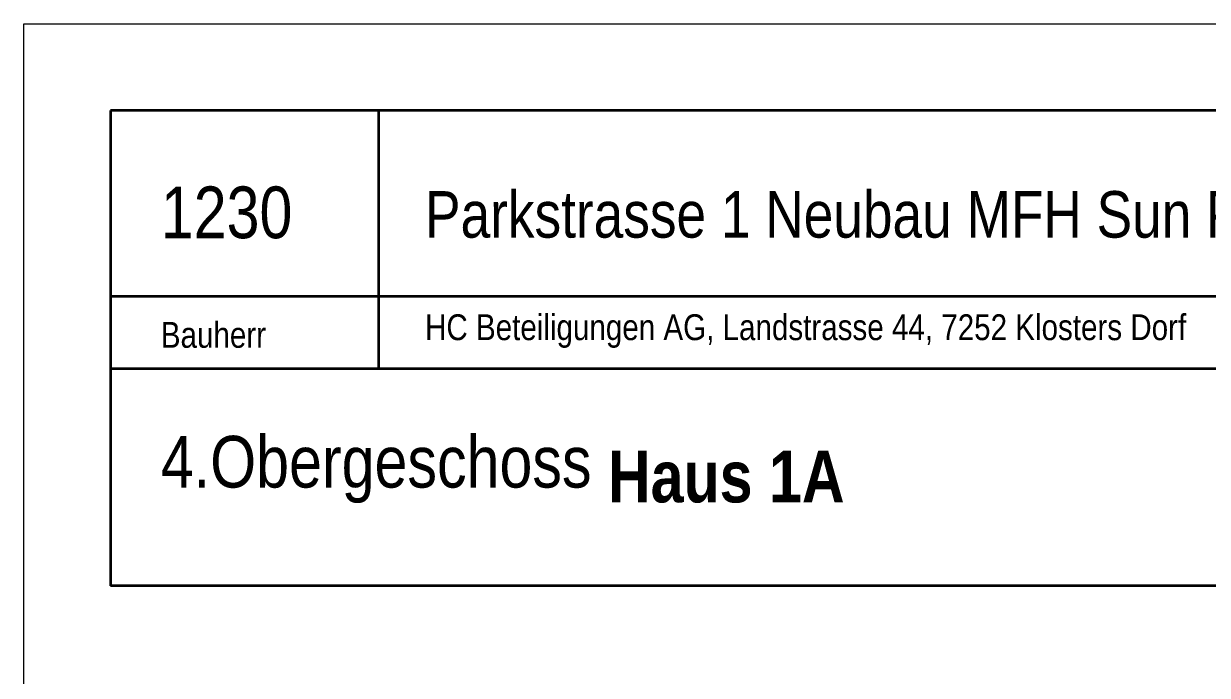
# Model space of a CAD drawing. Header units: metres. Extents: x 0.003 to 0.843, y 0.003 to 0.597.
# Drawn here: x 0.003 to 0.1176, y 0.5339 to 0.597 of the extents above; entities that cross this region are included whole.
import ezdxf

# ---------------------------------------------------------------- set-up
doc = ezdxf.new("R2010")
doc.units = ezdxf.units.M
doc.linetypes.add('AUSGEZOGEN', pattern=[0])
doc.layers.add('Plankopf', color=7, linetype='AUSGEZOGEN', lineweight=13)
doc.styles.add('ARIALNARROW', font='ARIALN.TTF')

msp = doc.modelspace()

# ---------------------------------------------------------------- linework, layer by layer
at = {"layer": 'Plankopf', "color": 7, "linetype": 'AUSGEZOGEN', "lineweight": 13}
for p, q in [((0.003, 0.003), (0.003, 0.597)), ((0.003, 0.597), (0.843, 0.597))]:
    msp.add_line(p, q, dxfattribs=at)
at = {"layer": 'Plankopf', "color": 7, "linetype": 'AUSGEZOGEN', "lineweight": 35}
for p, q in [((0.2044, 0.5886), (0.0114, 0.5886)), ((0.0114, 0.5886), (0.0114, 0.5426)), ((0.0374, 0.5636), (0.0374, 0.5886)), ((0.2044, 0.5706), (0.0114, 0.5706)), ((0.2044, 0.5636), (0.0114, 0.5636)), ((0.2044, 0.5426), (0.0114, 0.5426))]:
    msp.add_line(p, q, dxfattribs=at)

# ---------------------------------------------------------------- texts
at = {"layer": 'Plankopf', "color": 7, "linetype": 'AUSGEZOGEN', "lineweight": 50, "attachment_point": 7, "style": 'ARIALNARROW'}
for s, insert, char_height, width in [('1230', (0.01628, 0.57617), 0.005, 0.0025), ('Parkstrasse\\~1\\~Neubau\\~MFH\\~Sun\\~Park\\~Davos', (0.04187, 0.57623), 0.0045, 0.00225), ('4.Obergeschoss\\~', (0.01628, 0.5506), 0.005, 0.0025), ('\\fArial Narrow|i0|b1|c0|p0;Haus\\~1A', (0.05958, 0.5506), 0.005, 0.0025)]:
    msp.add_mtext(s, dxfattribs=dict(at, insert=insert, char_height=char_height, width=width))
at = {"layer": 'Plankopf', "color": 7, "linetype": 'AUSGEZOGEN', "lineweight": 25, "char_height": 0.0025, "width": 0.00125, "attachment_point": 7, "style": 'ARIALNARROW'}
for s, insert in [('HC\\~Beteiligungen\\~AG,\\~Landstrasse\\~44,\\~7252\\~Klosters\\~Dorf', (0.04187, 0.56562)), ('Bauherr', (0.01628, 0.5656))]:
    msp.add_mtext(s, dxfattribs=dict(at, insert=insert))

doc.saveas('drawing.dxf')
